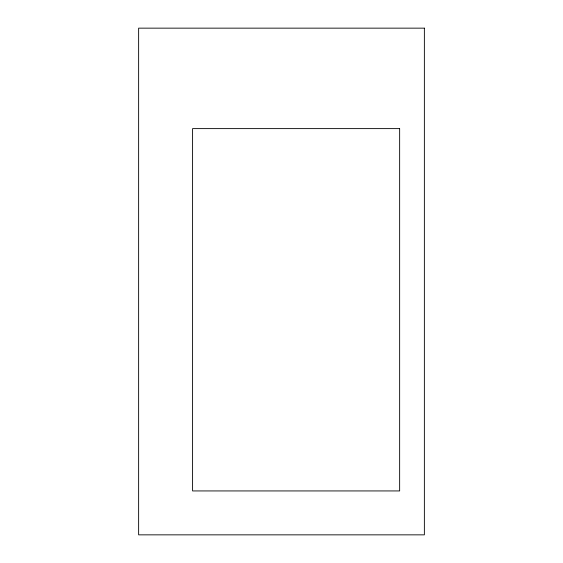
<?xml version="1.0" encoding="UTF-8"?>
<svg xmlns="http://www.w3.org/2000/svg" width="563" height="563" viewBox="0 0 563 563"><rect width="100%" height="100%" fill="white"/><g stroke="black" fill="none" stroke-linecap="round" stroke-linejoin="round"><path stroke-width="0.84" d="M424.368 28.15L138.632 28.15L138.632 534.85L424.368 534.85L424.368 28.15M399.646 128.61L192.588 128.61L192.588 490.936L399.646 490.936L399.646 128.61"/></g></svg>
